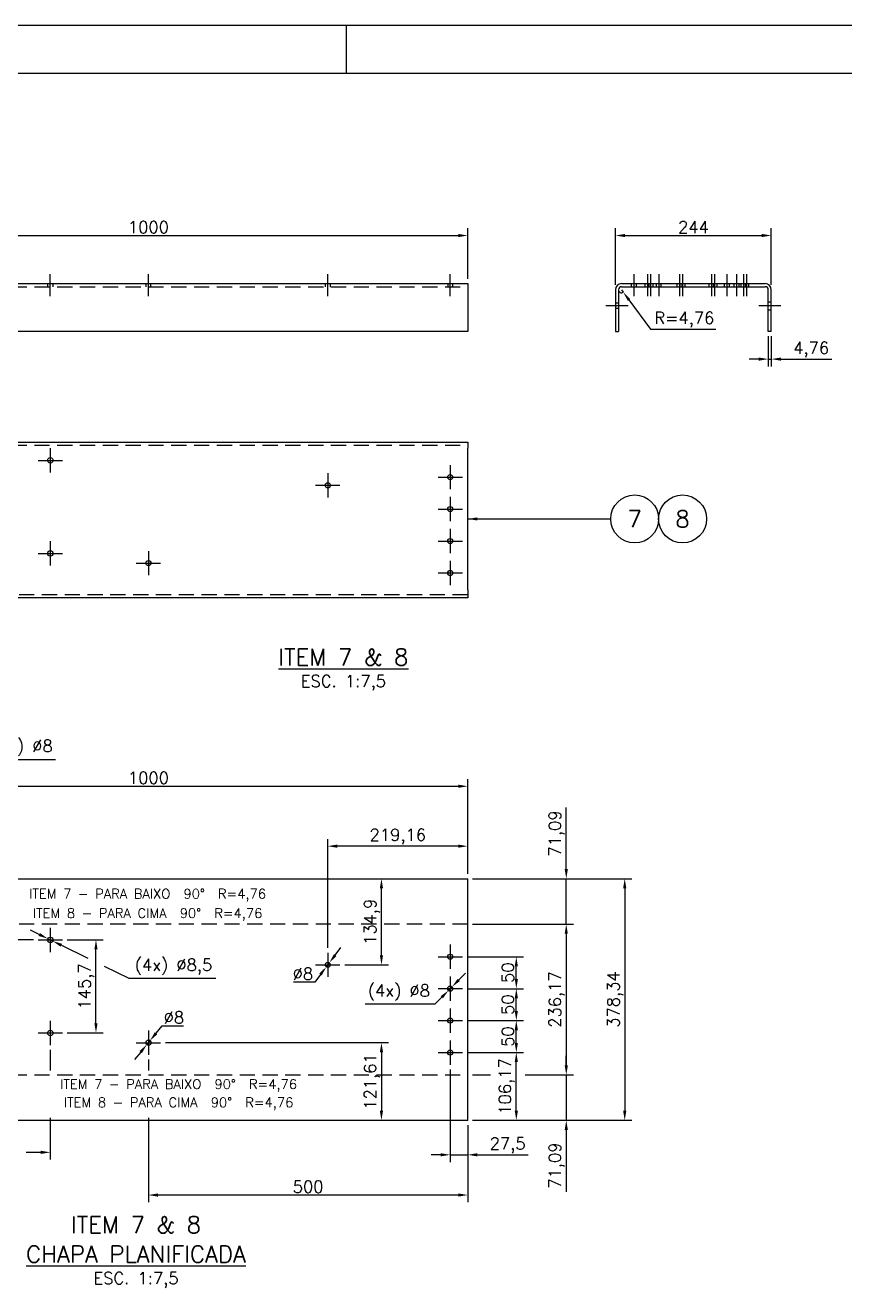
# Model space of a CAD drawing. Header units: metres. Extents: x 0 to 6307, y 0 to 4455.
# Drawn here: x 1073 to 2356, y 2478 to 4455 of the extents above; entities that cross this region are included whole.
import ezdxf
from ezdxf.enums import TextEntityAlignment as Align

# ---------------------------------------------------------------- set-up
doc = ezdxf.new("R2010")
doc.units = ezdxf.units.M
doc.header["$LTSCALE"] = 7.5
doc.linetypes.add('CENTER2', pattern=[28.575, 19.05, -3.175, 3.175, -3.175])
doc.linetypes.add('HIDDEN2', pattern=[4.7625, 3.175, -1.5875])
for name, color, linetype in [('FRL2', 2, 'Continuous'), ('FRL6', 6, 'Continuous'), ('FRL7', 7, 'Continuous'), ('FRR120', 5, 'Continuous'), ('FRR140', 5, 'Continuous'), ('FRR175', 1, 'Continuous'), ('FRR80', 3, 'Continuous'), ('GSB', 7, 'Continuous'), ('SC1', 7, 'CENTER2'), ('SDM', 7, 'Continuous'), ('SL4', 4, 'Continuous'), ('SR80', 3, 'Continuous'), ('ST1', 7, 'HIDDEN2')]:
    doc.layers.add(name, color=color, linetype=linetype)
doc.styles.add('R100', font='simplex.shx', dxfattribs={"height": 2.5})
doc.styles.add('R120', font='simplex.shx', dxfattribs={"height": 3})
doc.styles.add('R140', font='simplex.shx', dxfattribs={"height": 3.5})
doc.styles.add('R80', font='simplex.shx', dxfattribs={"height": 2})
doc.styles.add('ROMANS', font='ROMANS.SHX')
doc.dimstyles.new('7.5___1-7.5', dxfattribs={"dimscale": 7.5, "dimtxt": 2.5, "dimasz": 2, "dimexe": 1.5, "dimexo": 1, "dimgap": 0.5, "dimtad": 1, "dimzin": 12, "dimtxsty": 'ROMANS', "dimcen": 0, "dimclrd": 256, "dimclre": 256, "dimclrt": 3, "dimazin": 3, "dimtfac": 1, "dimtmove": 0, "dimatfit": 0, "dimfxl": 1, "dimlwd": -1, "dimlwe": -1, "dimarcsym": 0})
doc.dimstyles.new('7.5___1-7.5$3', dxfattribs={"dimscale": 7.5, "dimtxt": 2.5, "dimasz": 2, "dimexe": 1.5, "dimexo": 1, "dimgap": 0.5, "dimtad": 1, "dimtoh": 1, "dimzin": 12, "dimtxsty": 'ROMANS', "dimcen": 0, "dimclrd": 256, "dimclre": 256, "dimclrt": 3, "dimazin": 3, "dimtfac": 1, "dimtmove": 0, "dimatfit": 0, "dimfxl": 1, "dimlwd": -1, "dimlwe": -1, "dimarcsym": 0})
doc.dimstyles.new('7.5___1-7.5$4', dxfattribs={"dimscale": 7.5, "dimtxt": 2.5, "dimasz": 2, "dimexe": 1.5, "dimexo": 1, "dimgap": 0.5, "dimtad": 1, "dimtoh": 1, "dimzin": 12, "dimtxsty": 'ROMANS', "dimcen": 0, "dimclrd": 256, "dimclre": 256, "dimclrt": 3, "dimazin": 3, "dimtfac": 1, "dimtmove": 0, "dimatfit": 0, "dimfxl": 1, "dimlwd": -1, "dimlwe": -1, "dimarcsym": 0})

# ---------------------------------------------------------------- blocks, each defined once
blk = doc.blocks.new('A1')
at = {"layer": 'FRL2'}
blk.add_line((210, 594), (210, 584), dxfattribs=at)
at = {"layer": 'FRL6', "linetype": 'Continuous'}
blk.add_line((25, 584), (831, 584), dxfattribs=at)
at = {"layer": 'FRL7', "linetype": 'Continuous'}
blk.add_line((0, 594), (841, 594), dxfattribs=at)
at = {"layer": 'FRR120', "style": 'R120'}
for tag, p in [('FASE_DO_PROJETO', (659, 46.29)), ('ÁREA_E/OU_SUBÁREA', (659, 40.79)), ('TÍTULO_DO_DESENHO', (659, 35.29)), ('SUBTÍTULO_1_DO_DESENHO', (659, 29.79)), ('SUBTÍTULO_2_DO_DESENHO', (659, 24.29))]:
    blk.add_attdef(tag, p, '', height=3, dxfattribs=at)
at = {"layer": 'FRR140', "style": 'R140', "width": 0.91}
for tag, p in [('ESCALA', (671, 14.35)), ('REVISÃO', (823.5, 14.68))]:
    blk.add_attdef(tag, text='', height=3.5, dxfattribs=at).set_placement(p, align=Align.MIDDLE)
for tag, p in [('NÚMERO_DA_CONTRATADA', (687.72, 12.6)), ('NUMERO_VALE', (752.89, 12.6))]:
    blk.add_attdef(tag, p, '', height=3.5, dxfattribs=at)
at = {"layer": 'FRR175', "style": 'R120'}
for tag, p in [('CLASSIFICAÇÃO', (811.83, 67.73)), ('PROJETO', (716.31, 53.59)), ('N_PROJ_SE', (793.5, 53.59)), ('N_CONTRATO', (796.97, 47.3))]:
    blk.add_attdef(tag, text='', height=3, dxfattribs=at).set_placement(p, align=Align.MIDDLE_CENTER)
at = {"layer": 'FRR80', "style": 'R80'}
for tag, p in [('8A_REV', (476, 77.07)), ('EMIS.', (486, 77.07)), ('PROJ.', (585, 77.07)), ('DES.', (597, 77.07)), ('VER.', (609, 77.07)), ('APR.', (621, 77.07)), ('AUT.', (633.01, 77.07)), ('7A_REV', (476, 71.37)), ('EMIS.', (486, 71.37)), ('PROJ.', (585, 71.37)), ('DES.', (597, 71.37)), ('VER.', (609, 71.37)), ('APR.', (621, 71.37)), ('AUT.', (633.01, 71.37)), ('6A_REV', (476, 65.67)), ('EMIS.', (486, 65.67)), ('PROJ.', (585, 65.67)), ('DES.', (597, 65.67)), ('VER.', (609, 65.67)), ('APR.', (621, 65.67)), ('AUT.', (633.01, 65.67)), ('5A_REV', (476, 59.97)), ('EMIS.', (486, 59.97)), ('PROJ.', (585, 59.97)), ('DES.', (597, 59.97)), ('VER.', (609, 59.97)), ('APR.', (621, 59.97)), ('AUT.', (633.01, 59.97)), ('4A_REV', (476, 54.27)), ('EMIS.', (486, 54.27)), ('PROJ.', (585, 54.27)), ('DES.', (597, 54.27)), ('VER.', (609, 54.27)), ('APR.', (621, 54.27)), ('AUT.', (633.01, 54.27)), ('3A_REV', (476, 48.57)), ('EMIS.', (486, 48.57)), ('PROJ.', (585, 48.57)), ('DES.', (597, 48.57)), ('VER.', (609, 48.57)), ('APR.', (621, 48.57)), ('AUT.', (633.01, 48.57)), ('2A_REV', (476, 42.87)), ('EMIS.', (486, 42.87)), ('PROJ.', (585, 42.87)), ('DES.', (597, 42.87)), ('VER.', (609, 42.87)), ('APR.', (621, 42.87)), ('AUT.', (633.01, 42.87)), ('1a_REV', (476, 37.17)), ('EMIS.', (486, 37.17)), ('PROJ.', (585, 37.17)), ('DES.', (597, 37.17)), ('VER.', (609, 37.17)), ('APR.', (621, 37.17)), ('AUT.', (633.01, 37.17))]:
    blk.add_attdef(tag, text='', height=2, dxfattribs=at).set_placement(p, align=Align.MIDDLE)
for p in [(492.61, 76.08), (492.61, 70.38), (492.61, 64.68), (492.61, 58.98), (492.61, 53.28), (492.61, 47.58), (492.61, 41.88), (492.61, 36.18)]:
    blk.add_attdef('DESCRIÇÃO_DA_REVISÃO', p, '', height=2, dxfattribs=at)
at = {"layer": 'FRR80', "style": 'R80', "width": 0.85}
for p in [(648, 77.07), (648, 71.37), (648, 65.67), (648, 59.97), (648, 54.27), (648, 48.57), (648, 42.87), (648, 37.17)]:
    blk.add_attdef('DATA', text='', height=2, dxfattribs=at).set_placement(p, align=Align.MIDDLE)
blk = doc.blocks.new('CORTE')
at = {"layer": 'GSB', "color": 4, "style": 'R140'}
blk.add_attdef('%%UCORTE', text='', height=3.5, dxfattribs=at).set_placement((-0.25, 2.38), align=Align.MIDDLE_CENTER)
at = {"layer": 'GSB', "color": 3, "style": 'R100'}
blk.add_attdef('ESC.', text='', height=2.5, dxfattribs=at).set_placement((-0.25, -2.62), align=Align.MIDDLE_CENTER)
blk = doc.blocks.new('*D11')
at = {"layer": 'Defpoints', "color": 0, "transparency": 16777216}
for p in [(1765.5, 4125.8), (765.5, 4050.5), (1765.5, 4050.5)]:
    blk.add_point(p, dxfattribs=at)
at = {"layer": 'SDM', "transparency": 16777216}
for p, q in [((765.5, 4058), (765.5, 4137.1)), ((1765.5, 4058), (1765.5, 4137.1)), ((780.5, 4125.8), (1750.5, 4125.8))]:
    blk.add_line(p, q, dxfattribs=at)
for points in [[(780.5, 4128.3), (780.5, 4123.3), (765.5, 4125.8)], [(1750.5, 4128.3), (1750.5, 4123.3), (1765.5, 4125.8)]]:
    blk.add_solid(points, dxfattribs=at)
at = {"layer": 'SDM', "color": 3, "transparency": 16777216, "insert": (1265.5, 4139), "char_height": 18.75, "attachment_point": 5, "style": 'ROMANS'}
blk.add_mtext('1000', dxfattribs=at)
blk = doc.blocks.new('*D12')
at = {"layer": 'Defpoints', "color": 0, "transparency": 16777216}
for p in [(2006.1, 4040.9), (2008.9, 4037.1)]:
    blk.add_point(p, dxfattribs=at)
at = {"layer": 'SDM', "transparency": 16777216}
for p, q in [((2006.1, 4040.9), (2008.9, 4037.1)), ((2017.8, 4025), (2051.6, 3979)), ((2051.6, 3979), (2153.5, 3979))]:
    blk.add_line(p, q, dxfattribs=at)
blk.add_arc((2006.1, 4040.9), 4.76, 180, 306.25, dxfattribs=at)
blk.add_solid([(2019.8, 4026.5), (2015.8, 4023.5), (2008.9, 4037.1)], dxfattribs=at)
at = {"layer": 'SDM', "color": 3, "transparency": 16777216, "insert": (2104.4, 3993.9), "char_height": 18.75, "attachment_point": 5, "style": 'ROMANS'}
blk.add_mtext('R=4,76', dxfattribs=at)
blk = doc.blocks.new('*D13')
at = {"layer": 'Defpoints', "color": 0, "transparency": 16777216}
for p in [(2240.6, 4125.8), (1996.6, 4040.9), (2240.6, 4040.9)]:
    blk.add_point(p, dxfattribs=at)
at = {"layer": 'SDM', "transparency": 16777216}
for p, q in [((1996.6, 4048.4), (1996.6, 4137.1)), ((2240.6, 4048.4), (2240.6, 4137.1)), ((2011.6, 4125.8), (2225.6, 4125.8))]:
    blk.add_line(p, q, dxfattribs=at)
for points in [[(2011.6, 4128.3), (2011.6, 4123.3), (1996.6, 4125.8)], [(2225.6, 4128.3), (2225.6, 4123.3), (2240.6, 4125.8)]]:
    blk.add_solid(points, dxfattribs=at)
at = {"layer": 'SDM', "color": 3, "transparency": 16777216, "insert": (2118.6, 4139), "char_height": 18.75, "attachment_point": 5, "style": 'ROMANS'}
blk.add_mtext('244', dxfattribs=at)
blk = doc.blocks.new('*D14')
at = {"layer": 'Defpoints', "color": 0, "transparency": 16777216}
for p in [(2235.8, 3975.5), (2240.6, 3975.5), (2240.6, 3932.3)]:
    blk.add_point(p, dxfattribs=at)
at = {"layer": 'SDM', "transparency": 16777216}
for p, q in [((2235.8, 3968), (2235.8, 3921)), ((2240.6, 3968), (2240.6, 3921)), ((2220.8, 3932.3), (2205.8, 3932.3)), ((2235.8, 3932.3), (2240.6, 3932.3)), ((2255.6, 3932.3), (2335.2, 3932.3))]:
    blk.add_line(p, q, dxfattribs=at)
for points in [[(2220.8, 3934.8), (2220.8, 3929.8), (2235.8, 3932.3)], [(2255.6, 3934.8), (2255.6, 3929.8), (2240.6, 3932.3)]]:
    blk.add_solid(points, dxfattribs=at)
at = {"layer": 'SDM', "color": 3, "transparency": 16777216, "insert": (2302.9, 3947.2), "char_height": 18.75, "attachment_point": 5, "style": 'ROMANS'}
blk.add_mtext('4,76', dxfattribs=at)
blk = doc.blocks.new('*D20')
at = {"layer": 'Defpoints', "color": 0, "transparency": 16777216}
for p in [(1765.5, 3263.6), (765.5, 3118.9), (1765.5, 3118.9)]:
    blk.add_point(p, dxfattribs=at)
at = {"layer": 'SDM', "transparency": 16777216}
for p, q in [((765.5, 3126.4), (765.5, 3274.8)), ((780.5, 3263.6), (984.2, 3263.6)), ((1012.3, 3263.6), (1750.5, 3263.6)), ((1765.5, 3126.4), (1765.5, 3274.8))]:
    blk.add_line(p, q, dxfattribs=at)
for points in [[(780.5, 3266.1), (780.5, 3261.1), (765.5, 3263.6)], [(1750.5, 3266.1), (1750.5, 3261.1), (1765.5, 3263.6)]]:
    blk.add_solid(points, dxfattribs=at)
at = {"layer": 'SDM', "color": 3, "transparency": 16777216, "insert": (1265.5, 3276.7), "char_height": 18.75, "attachment_point": 5, "style": 'ROMANS'}
blk.add_mtext('1000', dxfattribs=at)
blk = doc.blocks.new('*D21')
at = {"layer": 'Defpoints', "color": 0, "transparency": 16777216}
for p in [(1738, 2827.7), (1765.5, 2740.6), (1765.5, 2686.6)]:
    blk.add_point(p, dxfattribs=at)
at = {"layer": 'SDM', "transparency": 16777216}
for p, q in [((1738, 2820.2), (1738, 2675.3)), ((1765.5, 2733.1), (1765.5, 2675.3)), ((1723, 2686.6), (1708, 2686.6)), ((1738, 2686.6), (1765.5, 2686.6)), ((1780.5, 2686.6), (1860.1, 2686.6))]:
    blk.add_line(p, q, dxfattribs=at)
for points in [[(1723, 2689.1), (1723, 2684.1), (1738, 2686.6)], [(1780.5, 2689.1), (1780.5, 2684.1), (1765.5, 2686.6)]]:
    blk.add_solid(points, dxfattribs=at)
at = {"layer": 'SDM', "color": 3, "transparency": 16777216, "insert": (1827.8, 2701.5), "char_height": 18.75, "attachment_point": 5, "style": 'ROMANS'}
blk.add_mtext('27,5', dxfattribs=at)
blk = doc.blocks.new('*D22')
at = {"layer": 'Defpoints', "color": 0, "transparency": 16777216}
for p in [(1765.5, 3118.9), (1919.6, 3118.9), (1765.5, 3047.8)]:
    blk.add_point(p, dxfattribs=at)
at = {"layer": 'SDM', "transparency": 16777216}
for p, q in [((1919.6, 3133.9), (1919.6, 3230.5)), ((1773, 3118.9), (1930.9, 3118.9)), ((1919.6, 3047.8), (1919.6, 3118.9)), ((1773, 3047.8), (1930.9, 3047.8)), ((1919.6, 3032.8), (1919.6, 3017.8))]:
    blk.add_line(p, q, dxfattribs=at)
for points in [[(1917.1, 3133.9), (1922.1, 3133.9), (1919.6, 3118.9)], [(1917.1, 3032.8), (1922.1, 3032.8), (1919.6, 3047.8)]]:
    blk.add_solid(points, dxfattribs=at)
at = {"layer": 'SDM', "color": 3, "transparency": 16777216, "insert": (1904.7, 3189.7), "char_height": 18.75, "attachment_point": 5, "rotation": 90, "style": 'ROMANS'}
blk.add_mtext('71,09', dxfattribs=at)
blk = doc.blocks.new('*D23')
at = {"layer": 'Defpoints', "color": 0, "transparency": 16777216}
for p in [(1765.5, 3047.8), (1765.5, 2811.6), (1919.6, 2811.6)]:
    blk.add_point(p, dxfattribs=at)
at = {"layer": 'SDM', "transparency": 16777216}
for p, q in [((1773, 3047.8), (1930.9, 3047.8)), ((1919.6, 3032.8), (1919.6, 2826.6)), ((1773, 2811.6), (1801.2, 2811.6)), ((1855.4, 2811.6), (1930.9, 2811.6))]:
    blk.add_line(p, q, dxfattribs=at)
for points in [[(1917.1, 3032.8), (1922.1, 3032.8), (1919.6, 3047.8)], [(1917.1, 2826.6), (1922.1, 2826.6), (1919.6, 2811.6)]]:
    blk.add_solid(points, dxfattribs=at)
at = {"layer": 'SDM', "color": 3, "transparency": 16777216, "insert": (1904.7, 2929.7), "char_height": 18.75, "attachment_point": 5, "rotation": 90, "style": 'ROMANS'}
blk.add_mtext('236,17', dxfattribs=at)
blk = doc.blocks.new('*D24')
at = {"layer": 'Defpoints', "color": 0, "transparency": 16777216}
for p in [(1765.5, 2811.6), (1765.5, 2740.6), (1919.6, 2740.6)]:
    blk.add_point(p, dxfattribs=at)
at = {"layer": 'SDM', "transparency": 16777216}
for p, q in [((1919.6, 2826.6), (1919.6, 2841.6)), ((1773, 2811.6), (1801.2, 2811.6)), ((1855.4, 2811.6), (1930.9, 2811.6)), ((1919.6, 2811.6), (1919.6, 2740.6)), ((1773, 2740.6), (1930.9, 2740.6)), ((1919.6, 2725.6), (1919.6, 2628.9))]:
    blk.add_line(p, q, dxfattribs=at)
for points in [[(1917.1, 2826.6), (1922.1, 2826.6), (1919.6, 2811.6)], [(1917.1, 2725.6), (1922.1, 2725.6), (1919.6, 2740.6)]]:
    blk.add_solid(points, dxfattribs=at)
at = {"layer": 'SDM', "color": 3, "transparency": 16777216, "insert": (1904.7, 2669.8), "char_height": 18.75, "attachment_point": 5, "rotation": 90, "style": 'ROMANS'}
blk.add_mtext('71,09', dxfattribs=at)
blk = doc.blocks.new('*D31')
at = {"layer": 'Defpoints', "color": 0, "transparency": 16777216}
for p in [(1757, 2846.7), (1841.4, 2846.7), (1765.5, 2740.6)]:
    blk.add_point(p, dxfattribs=at)
at = {"layer": 'SDM', "transparency": 16777216}
for p, q in [((1764.5, 2846.7), (1852.6, 2846.7)), ((1841.4, 2755.6), (1841.4, 2831.7)), ((1773, 2740.6), (1852.6, 2740.6))]:
    blk.add_line(p, q, dxfattribs=at)
for points in [[(1838.9, 2831.7), (1843.9, 2831.7), (1841.4, 2846.7)], [(1838.9, 2755.6), (1843.9, 2755.6), (1841.4, 2740.6)]]:
    blk.add_solid(points, dxfattribs=at)
at = {"layer": 'SDM', "color": 3, "transparency": 16777216, "insert": (1826.5, 2793.6), "char_height": 18.75, "attachment_point": 5, "rotation": 90, "style": 'ROMANS'}
blk.add_mtext('106,17', dxfattribs=at)
blk = doc.blocks.new('*D32')
at = {"layer": 'Defpoints', "color": 0, "transparency": 16777216}
for p in [(1757, 2896.7), (1841.4, 2896.7), (1757, 2846.7)]:
    blk.add_point(p, dxfattribs=at)
at = {"layer": 'SDM', "transparency": 16777216}
for p, q in [((1764.5, 2896.7), (1852.6, 2896.7)), ((1841.4, 2861.7), (1841.4, 2881.7)), ((1764.5, 2846.7), (1852.6, 2846.7))]:
    blk.add_line(p, q, dxfattribs=at)
for points in [[(1838.9, 2881.7), (1843.9, 2881.7), (1841.4, 2896.7)], [(1838.9, 2861.7), (1843.9, 2861.7), (1841.4, 2846.7)]]:
    blk.add_solid(points, dxfattribs=at)
at = {"layer": 'SDM', "color": 3, "transparency": 16777216, "insert": (1828.2, 2871.7), "char_height": 18.75, "attachment_point": 5, "rotation": 90, "style": 'ROMANS'}
blk.add_mtext('50', dxfattribs=at)
blk = doc.blocks.new('*D33')
at = {"layer": 'Defpoints', "color": 0, "transparency": 16777216}
for p in [(1757, 2946.7), (1841.4, 2946.7), (1757, 2896.7)]:
    blk.add_point(p, dxfattribs=at)
at = {"layer": 'SDM', "transparency": 16777216}
for p, q in [((1764.5, 2946.7), (1852.6, 2946.7)), ((1841.4, 2911.7), (1841.4, 2931.7)), ((1764.5, 2896.7), (1852.6, 2896.7))]:
    blk.add_line(p, q, dxfattribs=at)
for points in [[(1838.9, 2931.7), (1843.9, 2931.7), (1841.4, 2946.7)], [(1838.9, 2911.7), (1843.9, 2911.7), (1841.4, 2896.7)]]:
    blk.add_solid(points, dxfattribs=at)
at = {"layer": 'SDM', "color": 3, "transparency": 16777216, "insert": (1828.2, 2921.7), "char_height": 18.75, "attachment_point": 5, "rotation": 90, "style": 'ROMANS'}
blk.add_mtext('50', dxfattribs=at)
blk = doc.blocks.new('*D34')
at = {"layer": 'Defpoints', "color": 0, "transparency": 16777216}
for p in [(1757, 2996.7), (1841.4, 2996.7), (1757, 2946.7)]:
    blk.add_point(p, dxfattribs=at)
at = {"layer": 'SDM', "transparency": 16777216}
for p, q in [((1764.5, 2996.7), (1852.6, 2996.7)), ((1841.4, 2961.7), (1841.4, 2981.7)), ((1764.5, 2946.7), (1852.6, 2946.7))]:
    blk.add_line(p, q, dxfattribs=at)
for points in [[(1838.9, 2981.7), (1843.9, 2981.7), (1841.4, 2996.7)], [(1838.9, 2961.7), (1843.9, 2961.7), (1841.4, 2946.7)]]:
    blk.add_solid(points, dxfattribs=at)
at = {"layer": 'SDM', "color": 3, "transparency": 16777216, "insert": (1828.2, 2971.7), "char_height": 18.75, "attachment_point": 5, "rotation": 90, "style": 'ROMANS'}
blk.add_mtext('50', dxfattribs=at)
blk = doc.blocks.new('*D35')
at = {"layer": 'Defpoints', "color": 0, "transparency": 16777216}
for p in [(1546.3, 3169.8), (1765.5, 3118.9), (1546.3, 3003)]:
    blk.add_point(p, dxfattribs=at)
at = {"layer": 'SDM', "transparency": 16777216}
for p, q in [((1546.3, 3010.5), (1546.3, 3181)), ((1750.5, 3169.8), (1561.3, 3169.8)), ((1765.5, 3126.4), (1765.5, 3181))]:
    blk.add_line(p, q, dxfattribs=at)
for points in [[(1561.3, 3172.3), (1561.3, 3167.3), (1546.3, 3169.8)], [(1750.5, 3172.3), (1750.5, 3167.3), (1765.5, 3169.8)]]:
    blk.add_solid(points, dxfattribs=at)
at = {"layer": 'SDM', "color": 3, "transparency": 16777216, "insert": (1655.9, 3184.7), "char_height": 18.75, "attachment_point": 5, "style": 'ROMANS'}
blk.add_mtext('219,16', dxfattribs=at)
blk = doc.blocks.new('*D36')
at = {"layer": 'Defpoints', "color": 0, "transparency": 16777216}
for p in [(1630.3, 3118.9), (1630.3, 3118.9), (1565.3, 2984)]:
    blk.add_point(p, dxfattribs=at)
at = {"layer": 'SDM', "transparency": 16777216}
for p, q in [((1630.3, 2999), (1630.3, 3103.9)), ((1637.8, 3118.9), (1641.5, 3118.9)), ((1572.8, 2984), (1641.5, 2984))]:
    blk.add_line(p, q, dxfattribs=at)
for points in [[(1627.8, 3103.9), (1632.8, 3103.9), (1630.3, 3118.9)], [(1627.8, 2999), (1632.8, 2999), (1630.3, 2984)]]:
    blk.add_solid(points, dxfattribs=at)
at = {"layer": 'SDM', "color": 3, "transparency": 16777216, "insert": (1615.4, 3051.4), "char_height": 18.75, "attachment_point": 5, "rotation": 90, "style": 'ROMANS'}
blk.add_mtext('134,9', dxfattribs=at)
blk = doc.blocks.new('*D37')
at = {"layer": 'Defpoints', "color": 0, "transparency": 16777216}
for p in [(1265.5, 2843.2), (1765.5, 2740.6), (1265.5, 2623.6)]:
    blk.add_point(p, dxfattribs=at)
at = {"layer": 'SDM', "transparency": 16777216}
for p, q in [((1265.5, 2835.7), (1265.5, 2818.8)), ((1265.5, 2744.3), (1265.5, 2612.4)), ((1765.5, 2733.1), (1765.5, 2612.4)), ((1750.5, 2623.6), (1280.5, 2623.6))]:
    blk.add_line(p, q, dxfattribs=at)
for points in [[(1280.5, 2626.1), (1280.5, 2621.1), (1265.5, 2623.6)], [(1750.5, 2626.1), (1750.5, 2621.1), (1765.5, 2623.6)]]:
    blk.add_solid(points, dxfattribs=at)
at = {"layer": 'SDM', "color": 3, "transparency": 16777216, "insert": (1515.5, 2636.7), "char_height": 18.75, "attachment_point": 5, "style": 'ROMANS'}
blk.add_mtext('500', dxfattribs=at)
blk = doc.blocks.new('*D38')
at = {"layer": 'Defpoints', "color": 0, "transparency": 16777216}
for p in [(1284.5, 2862.2), (1630.3, 2740.6), (1630.3, 2740.6)]:
    blk.add_point(p, dxfattribs=at)
at = {"layer": 'SDM', "transparency": 16777216}
for p, q in [((1292, 2862.2), (1641.5, 2862.2)), ((1630.3, 2847.2), (1630.3, 2755.6)), ((1637.8, 2740.6), (1641.5, 2740.6))]:
    blk.add_line(p, q, dxfattribs=at)
for points in [[(1627.8, 2847.2), (1632.8, 2847.2), (1630.3, 2862.2)], [(1627.8, 2755.6), (1632.8, 2755.6), (1630.3, 2740.6)]]:
    blk.add_solid(points, dxfattribs=at)
at = {"layer": 'SDM', "color": 3, "transparency": 16777216, "insert": (1615.4, 2801.4), "char_height": 18.75, "attachment_point": 5, "rotation": 90, "style": 'ROMANS'}
blk.add_mtext('121,61', dxfattribs=at)
blk = doc.blocks.new('*D40')
at = {"layer": 'Defpoints', "color": 0, "transparency": 16777216}
for p in [(1130.9, 3023.1), (1183.4, 3023.1), (1130.9, 2877.4)]:
    blk.add_point(p, dxfattribs=at)
at = {"layer": 'SDM', "transparency": 16777216}
for p, q in [((1138.4, 3023.1), (1194.7, 3023.1)), ((1183.4, 2892.4), (1183.4, 3008.1)), ((1138.4, 2877.4), (1194.7, 2877.4))]:
    blk.add_line(p, q, dxfattribs=at)
for points in [[(1180.9, 3008.1), (1185.9, 3008.1), (1183.4, 3023.1)], [(1180.9, 2892.4), (1185.9, 2892.4), (1183.4, 2877.4)]]:
    blk.add_solid(points, dxfattribs=at)
at = {"layer": 'SDM', "color": 3, "transparency": 16777216, "insert": (1168.5, 2950.2), "char_height": 18.75, "attachment_point": 5, "rotation": 90, "style": 'ROMANS'}
blk.add_mtext('145,7', dxfattribs=at)
blk = doc.blocks.new('*D41')
at = {"layer": 'Defpoints', "color": 0, "transparency": 16777216}
for p in [(1018.1, 3118.9), (1018.1, 3118.9), (1092.9, 3023.1)]:
    blk.add_point(p, dxfattribs=at)
at = {"layer": 'SDM', "transparency": 16777216}
for p, q in [((1018.1, 3133.9), (1018.1, 3231.4)), ((1010.6, 3118.9), (1006.8, 3118.9)), ((1018.1, 3023.1), (1018.1, 3118.9)), ((1085.4, 3023.1), (1006.8, 3023.1)), ((1018.1, 3008.1), (1018.1, 2993.1))]:
    blk.add_line(p, q, dxfattribs=at)
for points in [[(1015.6, 3133.9), (1020.6, 3133.9), (1018.1, 3118.9)], [(1015.6, 3008.1), (1020.6, 3008.1), (1018.1, 3023.1)]]:
    blk.add_solid(points, dxfattribs=at)
at = {"layer": 'SDM', "color": 3, "transparency": 16777216, "insert": (1003.1, 3190.1), "char_height": 18.75, "attachment_point": 5, "rotation": 90, "style": 'ROMANS'}
blk.add_mtext('95,82', dxfattribs=at)
blk = doc.blocks.new('*D42')
at = {"layer": 'Defpoints', "color": 0, "transparency": 16777216}
for p in [(1092.9, 3023.1), (1006, 2949.7), (1018.1, 2949.7)]:
    blk.add_point(p, dxfattribs=at)
at = {"layer": 'SDM', "transparency": 16777216}
for p, q in [((1018.1, 3038.1), (1018.1, 3053.1)), ((1085.4, 3023.1), (1006.8, 3023.1)), ((1018.1, 3023.1), (1018.1, 2949.7)), ((1013.5, 2949.7), (1029.3, 2949.7)), ((1018.1, 2934.7), (1018.1, 2837.2))]:
    blk.add_line(p, q, dxfattribs=at)
for points in [[(1015.6, 3038.1), (1020.6, 3038.1), (1018.1, 3023.1)], [(1015.6, 2934.7), (1020.6, 2934.7), (1018.1, 2949.7)]]:
    blk.add_solid(points, dxfattribs=at)
at = {"layer": 'SDM', "color": 3, "transparency": 16777216, "insert": (1003.1, 2878.5), "char_height": 18.75, "attachment_point": 5, "rotation": 90, "style": 'ROMANS'}
blk.add_mtext('73,35', dxfattribs=at)
blk = doc.blocks.new('*D44')
at = {"layer": 'Defpoints', "color": 0, "transparency": 16777216}
for p in [(871.9, 2858.4), (1111.9, 2858.4), (1111.9, 2690.5)]:
    blk.add_point(p, dxfattribs=at)
at = {"layer": 'SDM', "transparency": 16777216}
for p, q in [((871.9, 2850.9), (871.9, 2679.2)), ((1111.9, 2850.9), (1111.9, 2818.8)), ((1111.9, 2744.3), (1111.9, 2679.2)), ((886.9, 2690.5), (1046.1, 2690.5)), ((1074.2, 2690.5), (1096.9, 2690.5))]:
    blk.add_line(p, q, dxfattribs=at)
for points in [[(886.9, 2693), (886.9, 2688), (871.9, 2690.5)], [(1096.9, 2693), (1096.9, 2688), (1111.9, 2690.5)]]:
    blk.add_solid(points, dxfattribs=at)
at = {"layer": 'SDM', "color": 3, "transparency": 16777216, "insert": (991.9, 2703.6), "char_height": 18.75, "attachment_point": 5, "style": 'ROMANS'}
blk.add_mtext('240', dxfattribs=at)
blk = doc.blocks.new('*D46')
at = {"layer": 'Defpoints', "color": 0, "transparency": 16777216}
for p in [(1740.8, 2949.6), (1735.2, 2943.9)]:
    blk.add_point(p, dxfattribs=at)
at = {"layer": 'SDM', "transparency": 16777216}
for p, q in [((1751.3, 2960.3), (1761.8, 2971)), ((1740.8, 2949.6), (1735.2, 2943.9)), ((1724.7, 2933.2), (1714.1, 2922.5)), ((1714.1, 2922.5), (1605, 2922.5))]:
    blk.add_line(p, q, dxfattribs=at)
for points in [[(1749.5, 2962), (1753, 2958.5), (1740.8, 2949.6)], [(1722.9, 2934.9), (1726.4, 2931.4), (1735.2, 2943.9)]]:
    blk.add_solid(points, dxfattribs=at)
at = {"layer": 'SDM', "color": 3, "transparency": 16777216, "insert": (1657.7, 2940.5), "char_height": 18.75, "attachment_point": 5, "style": 'ROMANS'}
blk.add_mtext('(4x) ∅8', dxfattribs=at)
blk = doc.blocks.new('*D48')
at = {"layer": 'Defpoints', "color": 0, "transparency": 16777216}
for p in [(942.6, 3074.6), (944.8, 3082.3)]:
    blk.add_point(p, dxfattribs=at)
at = {"layer": 'SDM', "transparency": 16777216}
for p, q in [((949.1, 3096.6), (1010.7, 3305.7)), ((1010.7, 3305.7), (1119.8, 3305.7)), ((942.6, 3074.6), (944.8, 3082.3)), ((938.3, 3060.2), (934.1, 3045.8))]:
    blk.add_line(p, q, dxfattribs=at)
for points in [[(946.7, 3097.4), (951.5, 3095.9), (944.8, 3082.3)], [(935.9, 3060.9), (940.7, 3059.5), (942.6, 3074.6)]]:
    blk.add_solid(points, dxfattribs=at)
at = {"layer": 'SDM', "color": 3, "transparency": 16777216, "insert": (1067.1, 3323.7), "char_height": 18.75, "attachment_point": 5, "style": 'ROMANS'}
blk.add_mtext('(4x) ∅8', dxfattribs=at)
blk = doc.blocks.new('*D49')
at = {"layer": 'Defpoints', "color": 0, "transparency": 16777216}
for p in [(1548.7, 2987.2), (1543.9, 2980.8)]:
    blk.add_point(p, dxfattribs=at)
at = {"layer": 'SDM', "transparency": 16777216}
for p, q in [((1557.8, 2999.1), (1566.8, 3011.1)), ((1548.7, 2987.2), (1543.9, 2980.8)), ((1534.8, 2968.9), (1525.8, 2956.9)), ((1525.8, 2956.9), (1492.5, 2956.9))]:
    blk.add_line(p, q, dxfattribs=at)
for points in [[(1555.8, 3000.6), (1559.8, 2997.6), (1548.7, 2987.2)], [(1532.8, 2970.4), (1536.8, 2967.3), (1543.9, 2980.8)]]:
    blk.add_solid(points, dxfattribs=at)
at = {"layer": 'SDM', "color": 3, "transparency": 16777216, "insert": (1507.3, 2970), "char_height": 18.75, "attachment_point": 5, "style": 'ROMANS'}
blk.add_mtext('∅8', dxfattribs=at)
blk = doc.blocks.new('*D50')
at = {"layer": 'Defpoints', "color": 0, "transparency": 16777216}
for p in [(1262.9, 2859.1), (1268, 2865.3)]:
    blk.add_point(p, dxfattribs=at)
at = {"layer": 'SDM', "transparency": 16777216}
for p, q in [((1277.5, 2876.9), (1287, 2888.5)), ((1287, 2888.5), (1320.2, 2888.5)), ((1253.4, 2847.5), (1243.9, 2835.8)), ((1262.9, 2859.1), (1268, 2865.3))]:
    blk.add_line(p, q, dxfattribs=at)
for points in [[(1275.5, 2878.5), (1279.4, 2875.3), (1268, 2865.3)], [(1251.5, 2849), (1255.4, 2845.9), (1262.9, 2859.1)]]:
    blk.add_solid(points, dxfattribs=at)
at = {"layer": 'SDM', "color": 3, "transparency": 16777216, "insert": (1305.4, 2901.6), "char_height": 18.75, "attachment_point": 5, "style": 'ROMANS'}
blk.add_mtext('∅8', dxfattribs=at)
blk = doc.blocks.new('*D51')
at = {"layer": 'Defpoints', "color": 0, "transparency": 16777216}
for p in [(1108.1, 3024.9), (1115.7, 3021.2)]:
    blk.add_point(p, dxfattribs=at)
at = {"layer": 'SDM', "transparency": 16777216}
for p, q in [((1094.6, 3031.5), (1081.1, 3038.1)), ((1108.1, 3024.9), (1115.7, 3021.2)), ((1129.2, 3014.6), (1170.8, 2994.3)), ((1196.1, 2981.9), (1234.9, 2962.9)), ((1234.9, 2962.9), (1370.8, 2962.9))]:
    blk.add_line(p, q, dxfattribs=at)
for points in [[(1095.7, 3033.8), (1093.5, 3029.3), (1108.1, 3024.9)], [(1130.3, 3016.9), (1128.1, 3012.4), (1115.7, 3021.2)]]:
    blk.add_solid(points, dxfattribs=at)
at = {"layer": 'SDM', "color": 3, "transparency": 16777216, "insert": (1304.8, 2980.9), "char_height": 18.75, "attachment_point": 5, "style": 'ROMANS'}
blk.add_mtext('(4x) ∅8,5', dxfattribs=at)
blk = doc.blocks.new('INDICACAO_EIXO')
at = {"layer": 'GSB', "color": 3}
blk.add_circle((0, 0), 5, dxfattribs=at)
blk = doc.blocks.new('*D85')
at = {"layer": 'Defpoints', "color": 0, "transparency": 16777216}
for p in [(1765.5, 3118.9), (1765.5, 2740.6), (2011.1, 2740.6)]:
    blk.add_point(p, dxfattribs=at)
at = {"layer": 'SDM', "transparency": 16777216}
for p, q in [((1773, 3118.9), (2022.4, 3118.9)), ((2011.1, 3103.9), (2011.1, 2755.6)), ((1773, 2740.6), (2022.4, 2740.6))]:
    blk.add_line(p, q, dxfattribs=at)
for points in [[(2008.6, 3103.9), (2013.6, 3103.9), (2011.1, 3118.9)], [(2008.6, 2755.6), (2013.6, 2755.6), (2011.1, 2740.6)]]:
    blk.add_solid(points, dxfattribs=at)
at = {"layer": 'SDM', "color": 3, "transparency": 16777216, "insert": (1996.2, 2929.7), "char_height": 18.75, "attachment_point": 5, "rotation": 90, "style": 'ROMANS'}
blk.add_mtext('378,34', dxfattribs=at)

msp = doc.modelspace()

# ---------------------------------------------------------------- linework, layer by layer
at = {"layer": 'SC1'}
for p, q in [((1111.639, 4030.698), (1111.639, 4065.46)), ((1265.457, 4030.698), (1265.457, 4065.46)), ((1546.297, 4030.698), (1546.297, 4065.46)), ((1737.957, 4030.698), (1737.957, 4065.46)), ((2025.248, 4065.46), (2025.248, 4030.698)), ((2046.838, 4065.46), (2046.838, 4030.698)), ((2051.598, 4065.46), (2051.598, 4030.698)), ((2064.328, 4065.46), (2064.328, 4030.698)), ((2096.838, 4065.46), (2096.838, 4030.698)), ((2101.598, 4065.46), (2101.598, 4030.698)), ((2146.838, 4065.46), (2146.838, 4030.698)), ((2151.598, 4065.46), (2151.598, 4030.698)), ((2170.948, 4065.46), (2170.948, 4030.698)), ((2186.158, 4065.46), (2186.158, 4030.698)), ((2196.838, 4065.46), (2196.838, 4030.698)), ((2201.598, 4065.46), (2201.598, 4030.698)), ((2016.36, 4015.935), (1981.598, 4015.935)), ((2255.598, 4015.695), (2220.835, 4015.695)), ((1111.889, 3792.814), (1111.889, 3754.814)), ((1092.889, 3773.814), (1130.889, 3773.814)), ((1737.957, 3766.464), (1737.957, 3728.464)), ((1546.297, 3753.734), (1546.297, 3715.734)), ((1718.957, 3747.464), (1756.957, 3747.464)), ((1527.297, 3734.734), (1565.297, 3734.734)), ((1737.957, 3716.464), (1737.957, 3678.464)), ((1718.957, 3697.464), (1756.957, 3697.464)), ((1737.957, 3666.464), (1737.957, 3628.464)), ((1111.889, 3647.114), (1111.889, 3609.114)), ((1718.957, 3647.464), (1756.957, 3647.464)), ((1092.889, 3628.114), (1130.889, 3628.114)), ((1265.457, 3631.904), (1265.457, 3593.904)), ((1246.457, 3612.904), (1284.457, 3612.904)), ((1718.957, 3597.464), (1756.957, 3597.464)), ((1737.957, 3616.464), (1737.957, 3578.464)), ((1111.889, 3042.076), (1111.889, 3004.076)), ((1092.889, 3023.076), (1130.889, 3023.076)), ((1737.957, 3015.726), (1737.957, 2977.726)), ((1546.297, 3002.996), (1546.297, 2964.996)), ((1718.957, 2996.726), (1756.957, 2996.726)), ((1527.297, 2983.996), (1565.297, 2983.996)), ((1737.957, 2965.726), (1737.957, 2927.726)), ((1718.957, 2946.726), (1756.957, 2946.726)), ((1737.957, 2915.726), (1737.957, 2877.726)), ((1111.889, 2896.376), (1111.889, 2858.376)), ((1718.957, 2896.726), (1756.957, 2896.726)), ((1092.889, 2877.376), (1130.889, 2877.376)), ((1265.457, 2881.166), (1265.457, 2843.166)), ((1246.457, 2862.166), (1284.457, 2862.166)), ((1718.957, 2846.726), (1756.957, 2846.726)), ((1737.957, 2865.726), (1737.957, 2827.726))]:
    msp.add_line(p, q, dxfattribs=at)
at = {"layer": 'SL4'}
for p, q in [((765.457, 4050.46), (1765.457, 4050.46)), ((1765.457, 4050.46), (1765.457, 4037.698)), ((1765.457, 4037.698), (1765.457, 3975.46)), ((1996.598, 4040.935), (1996.598, 3975.46)), ((2001.36, 4040.935), (2001.36, 3975.46)), ((2006.123, 4050.46), (2231.073, 4050.46)), ((2006.123, 4045.698), (2231.073, 4045.698)), ((2235.835, 3975.46), (2235.835, 4040.935)), ((2240.598, 3975.46), (2240.598, 4040.935)), ((1765.457, 3975.46), (765.457, 3975.46)), ((1996.598, 3975.46), (2001.36, 3975.46)), ((2240.598, 3975.46), (2235.835, 3975.46)), ((765.457, 3802.464), (1765.457, 3802.464)), ((1765.457, 3802.464), (1765.457, 3792.939)), ((1765.457, 3571.227), (1765.457, 3792.939)), ((1765.457, 3558.464), (765.457, 3558.464)), ((1765.457, 3571.227), (1765.457, 3558.464)), ((765.457, 3118.898), (1765.457, 3118.898)), ((1765.457, 2740.555), (1765.457, 3118.898)), ((1765.457, 2740.555), (765.457, 2740.555))]:
    msp.add_line(p, q, dxfattribs=at)
for centre, radius in [((1111.889, 3773.814), 4.25), ((1546.297, 3734.734), 4), ((1737.957, 3747.464), 4), ((1737.957, 3697.464), 4), ((1737.957, 3647.464), 4), ((1111.889, 3628.114), 4.25), ((1265.457, 3612.904), 4), ((1737.957, 3597.464), 4), ((1111.889, 3023.076), 4.25), ((1546.297, 2983.996), 4), ((1737.957, 2996.726), 4), ((1737.957, 2946.726), 4), ((1737.957, 2896.726), 4), ((1111.889, 2877.376), 4.25), ((1265.457, 2862.166), 4), ((1737.957, 2846.726), 4)]:
    msp.add_circle(centre, radius, dxfattribs=at)
for centre, radius, start, end in [((2006.123, 4040.935), 9.525, 90, 180), ((2006.123, 4040.935), 4.762, 90, 180), ((2231.073, 4040.935), 9.525, 0, 90), ((2231.073, 4040.935), 4.762, 0, 90)]:
    msp.add_arc(centre, radius, start, end, dxfattribs=at)
at = {"layer": 'ST1'}
for p, q in [((765.457, 4045.698), (1765.457, 4045.698)), ((1107.639, 4050.46), (1107.639, 4045.698)), ((1116.139, 4045.698), (1116.139, 4050.46)), ((1261.457, 4050.46), (1261.457, 4045.698)), ((1269.457, 4045.698), (1269.457, 4050.46)), ((1542.297, 4050.46), (1542.297, 4045.698)), ((1550.297, 4045.698), (1550.297, 4050.46)), ((1733.957, 4050.46), (1733.957, 4045.698)), ((1741.957, 4045.698), (1741.957, 4050.46)), ((2020.998, 4050.46), (2020.998, 4045.698)), ((2029.498, 4045.698), (2029.498, 4050.46)), ((2042.838, 4050.46), (2042.838, 4045.698)), ((2047.598, 4050.46), (2047.598, 4045.698)), ((2050.838, 4045.698), (2050.838, 4050.46)), ((2055.598, 4045.698), (2055.598, 4050.46)), ((2060.328, 4050.46), (2060.328, 4045.698)), ((2068.328, 4045.698), (2068.328, 4050.46)), ((2092.838, 4050.46), (2092.838, 4045.698)), ((2097.598, 4050.46), (2097.598, 4045.698)), ((2100.838, 4045.698), (2100.838, 4050.46)), ((2105.598, 4045.698), (2105.598, 4050.46)), ((2142.838, 4050.46), (2142.838, 4045.698)), ((2147.598, 4050.46), (2147.598, 4045.698)), ((2150.838, 4045.698), (2150.838, 4050.46)), ((2155.598, 4045.698), (2155.598, 4050.46)), ((2166.698, 4050.46), (2166.698, 4045.698)), ((2175.198, 4045.698), (2175.198, 4050.46)), ((2182.158, 4050.46), (2182.158, 4045.698)), ((2190.158, 4045.698), (2190.158, 4050.46)), ((2192.838, 4050.46), (2192.838, 4045.698)), ((2197.598, 4050.46), (2197.598, 4045.698)), ((2200.838, 4045.698), (2200.838, 4050.46)), ((2205.598, 4045.698), (2205.598, 4050.46)), ((2001.36, 4019.935), (1996.598, 4019.935)), ((2240.598, 4021.695), (2235.835, 4021.695)), ((1996.598, 4011.935), (2001.36, 4011.935)), ((2235.835, 4009.695), (2240.598, 4009.695)), ((765.457, 3797.702), (1765.457, 3797.702)), ((1765.457, 3563.227), (765.457, 3563.227)), ((1765.457, 3047.812), (765.457, 3047.812)), ((765.457, 2811.641), (1765.457, 2811.641))]:
    msp.add_line(p, q, dxfattribs=at)

# ---------------------------------------------------------------- block references
at = {"xscale": 7.499999999999915, "yscale": 7.499999999999915, "zscale": 7.499999999999915}
msp.add_blockref('A1', (0, 0), dxfattribs=at)
at = {"layer": 'GSB'}
ref = msp.add_blockref('INDICACAO_EIXO', (2026.706, 3682.083), dxfattribs=dict(at, xscale=7.499999999999915, yscale=7.499999999999915, zscale=7.499999999999915))
ref.add_attrib('EIXO', '7', dxfattribs={"color": 4, "height": 26.25, "style": 'R140'}).set_placement((2026.706, 3682.083), align=Align.MIDDLE_CENTER)
ref = msp.add_blockref('INDICACAO_EIXO', (2101.706, 3682.083), dxfattribs=dict(at, xscale=7.499999999999915, yscale=7.499999999999915, zscale=7.499999999999915))
ref.add_attrib('EIXO', '8', dxfattribs={"color": 4, "height": 26.25, "style": 'R140'}).set_placement((2101.706, 3682.083), align=Align.MIDDLE_CENTER)
at = {"layer": 'GSB', "xscale": 7.499999999999915, "yscale": 7.499999999999915, "zscale": 7.499999999999915}
for p, values in [((1572.627, 3448), {'%%UCORTE': '%%uITEM 7 & 8', 'ESC.': 'ESC. 1:7,5'}), ((1248.009, 2513.212), {'%%UCORTE': '%%uCHAPA PLANIFICADA', 'ESC.': 'ESC. 1:7,5'})]:
    msp.add_blockref('CORTE', p, dxfattribs=at).add_auto_attribs(values)
at = {"layer": 'GSB'}
ref = msp.add_blockref('CORTE', (1248.009, 2559.299), dxfattribs=dict(at, xscale=7.499999999999915, yscale=7.499999999999915, zscale=7.499999999999915))
ref.add_attrib('%%UCORTE', 'ITEM 7 & 8', dxfattribs={"color": 4, "height": 26.25, "style": 'R140'}).set_placement((1246.11, 2577.152), align=Align.MIDDLE_CENTER)

# ---------------------------------------------------------------- texts
at = {"layer": 'SR80', "char_height": 15, "attachment_point": 2, "style": 'R80'}
for s, insert in [('ITEM 7 - PARA BAIXO  90°  R=4,76', (1264.156, 3102.761)), ('ITEM 8 - PARA CIMA  90°  R=4,76', (1264.156, 3072.445)), ('ITEM 7 - PARA BAIXO  90°  R=4,76', (1312.675, 2804.723)), ('ITEM 8 - PARA CIMA  90°  R=4,76', (1312.675, 2776.226))]:
    msp.add_mtext(s, dxfattribs=dict(at, insert=insert))

# ---------------------------------------------------------------- dimensions: what is measured, and where the dimension line sits
at = {"layer": 'SDM'}
for base, p1, p2, picture, middle in [((1765.457, 4125.849), (765.457, 4050.46), (1765.457, 4050.46), '*D11', (1265.457, 4138.974)), ((2240.598, 4125.849), (1996.598, 4040.935), (2240.598, 4040.935), '*D13', (2118.598, 4138.974)), ((2240.598, 3932.26), (2235.835, 3975.46), (2240.598, 3975.46), '*D14', (2302.919, 3947.171)), ((1546.297, 3169.792), (1765.457, 3118.898), (1546.297, 3002.996), '*D35', (1655.877, 3184.703)), ((1111.889, 2690.465), (871.889, 2858.376), (1111.889, 2858.376), '*D44', (991.889, 2703.59)), ((1265.457, 2623.62), (1765.457, 2740.555), (1265.457, 2843.166), '*D37', (1515.457, 2636.745)), ((1765.457, 2686.565), (1737.957, 2827.726), (1765.457, 2740.555), '*D21', (1827.779, 2701.476))]:
    dim = msp.add_linear_dim(base=base, p1=p1, p2=p2, dimstyle='7.5___1-7.5', dxfattribs=at)
    dim.commit()
    dim.dimension.update_dxf_attribs({"geometry": picture, "text_midpoint": middle})
dim = msp.add_radius_dim(center=(2006.123, 4040.935), mpoint=(2008.939, 4037.094), dimstyle='7.5___1-7.5$4', override={"dimpost": 'R=<>'}, dxfattribs=at)
dim.commit()
dim.dimension.update_dxf_attribs({"geometry": '*D12', "text_midpoint": (2104.423, 3978.959), "dimtype": 164})
for p1, p2, picture, middle in [((942.564, 3074.586), (944.825, 3082.26), '*D48', (1067.097, 3305.696)), ((1108.071, 3024.943), (1115.707, 3021.209), '*D51', (1304.771, 2962.892))]:
    dim = msp.add_diameter_dim_2p(p1=p1, p2=p2, text='(4x) <>', dimstyle='7.5___1-7.5$3', dxfattribs=at)
    dim.commit()
    dim.dimension.update_dxf_attribs({"geometry": picture, "text_midpoint": middle, "dimtype": 163})
dim = msp.add_linear_dim(base=(1765.457, 3263.553), p1=(765.457, 3118.898), p2=(1765.457, 3118.898), dimstyle='7.5___1-7.5', dxfattribs=at)
dim.commit()
dim.dimension.update_dxf_attribs({"geometry": '*D20', "text_midpoint": (1265.457, 3263.553), "dimtype": 160})
dim = msp.add_linear_dim(base=(1018.059, 3118.898), p1=(1092.889, 3023.076), p2=(1018.059, 3118.898), angle=90, dimstyle='7.5___1-7.5', dxfattribs=at)
dim.commit()
dim.dimension.update_dxf_attribs({"geometry": '*D41', "text_midpoint": (1018.059, 3190.148), "dimtype": 160})
for base, p1, p2, picture, middle in [((1919.625, 3118.898), (1765.457, 3047.812), (1765.457, 3118.898), '*D22', (1904.714, 3189.701)), ((1630.265, 3118.898), (1565.297, 2983.996), (1630.265, 3118.898), '*D36', (1615.354, 3051.447)), ((2011.144, 2740.555), (1765.457, 3118.898), (1765.457, 2740.555), '*D85', (1996.233, 2929.726)), ((1018.059, 2949.726), (1092.889, 3023.076), (1005.957, 2949.726), '*D42', (1003.148, 2878.476)), ((1919.625, 2811.641), (1765.457, 3047.812), (1765.457, 2811.641), '*D23', (1904.714, 2929.726)), ((1183.443, 3023.076), (1130.889, 2877.376), (1130.889, 3023.076), '*D40', (1168.532, 2950.226)), ((1630.265, 2740.555), (1284.457, 2862.166), (1630.265, 2740.555), '*D38', (1615.354, 2801.361)), ((1841.37, 2846.726), (1765.457, 2740.555), (1756.957, 2846.726), '*D31', (1826.46, 2793.641)), ((1919.625, 2740.555), (1765.457, 2811.641), (1765.457, 2740.555), '*D24', (1904.714, 2669.751))]:
    dim = msp.add_linear_dim(base=base, p1=p1, p2=p2, angle=90, dimstyle='7.5___1-7.5', dxfattribs=at)
    dim.commit()
    dim.dimension.update_dxf_attribs({"geometry": picture, "text_midpoint": middle})
for p1, p2, picture, middle in [((1548.714, 2987.184), (1543.88, 2980.809), '*D49', (1507.273, 2970.029)), ((1262.927, 2859.068), (1267.988, 2865.264), '*D50', (1305.448, 2901.623))]:
    dim = msp.add_diameter_dim_2p(p1=p1, p2=p2, dimstyle='7.5___1-7.5$3', dxfattribs=at)
    dim.commit()
    dim.dimension.update_dxf_attribs({"geometry": picture, "text_midpoint": middle})
for base, p1, p2, picture, middle in [((1841.37, 2996.726), (1756.957, 2946.726), (1756.957, 2996.726), '*D34', (1828.245, 2971.726)), ((1841.37, 2946.726), (1756.957, 2896.726), (1756.957, 2946.726), '*D33', (1828.245, 2921.726)), ((1841.37, 2896.726), (1756.957, 2846.726), (1756.957, 2896.726), '*D32', (1828.245, 2871.726))]:
    dim = msp.add_linear_dim(base=base, p1=p1, p2=p2, angle=90, dimstyle='7.5___1-7.5', override={"dimtmove": 1}, dxfattribs=at)
    dim.commit()
    dim.dimension.update_dxf_attribs({"geometry": picture, "text_midpoint": middle})
dim = msp.add_diameter_dim_2p(p1=(1740.759, 2949.582), p2=(1735.156, 2943.871), text='(4x) <>', dimstyle='7.5___1-7.5$3', dxfattribs=at)
dim.commit()
dim.dimension.update_dxf_attribs({"geometry": '*D46', "text_midpoint": (1657.717, 2940.492)})

# ---------------------------------------------------------------- leaders
msp.add_leader([(1765.457, 3682.083), (1989.206, 3682.083)], dimstyle='7.5___1-7.5', override={"dimgap": 0.5, "dimtad": 0}, dxfattribs=at)

doc.saveas('drawing.dxf')
